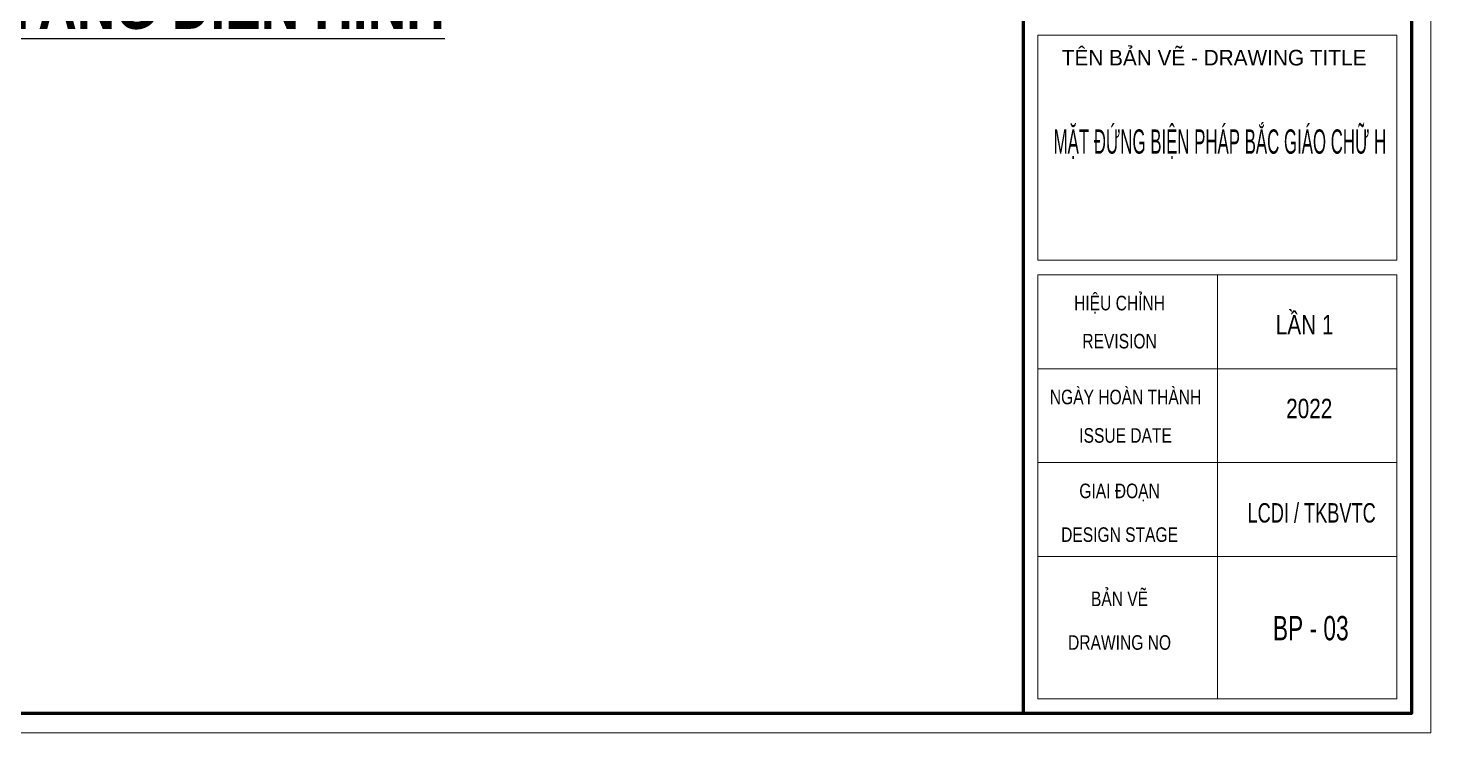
# Model space of a CAD drawing. Header units: millimetres. Extents: x 480521 to 6014615, y -961280 to 187869.
# Drawn here: x 772733 to 781405, y 134409 to 138764 of the extents above; entities that cross this region are included whole.
import ezdxf
from ezdxf.enums import TextEntityAlignment as Align

# ---------------------------------------------------------------- set-up
doc = ezdxf.new("R2010")
doc.units = ezdxf.units.MM
doc.header["$LTSCALE"] = 600
doc.header["$MEASUREMENT"] = 0
doc.layers.get('0').update_dxf_attribs({"lineweight": 0})
doc.layers.get('Defpoints').update_dxf_attribs({"lineweight": 0})
for name, color, linetype, lineweight in [('Khungten_LCDI', 7, 'Continuous', 25), ('LC Net thay', 7, 'Continuous', 25), ('LC Text1', 3, 'Continuous', 20), ('LC Text2', 7, 'Continuous', 25)]:
    doc.layers.add(name, color=color, linetype=linetype, lineweight=lineweight)
doc.styles.add('Khungten', font='VHAVAN.TTF', dxfattribs={"width": 0.9, "height": 5000})
doc.styles.add('LC 1', font='VHAVANB.TTF')
doc.styles.add('LC3', font='VHARIALB.TTF', dxfattribs={"width": 0.8})
doc.styles.add('Title', font='VHBLACK.TTF')

# ---------------------------------------------------------------- blocks, each defined once
blk = doc.blocks.new('lcdi fix')
at = {"layer": 'Defpoints', "lineweight": 0}
blk.add_lwpolyline([(-1200, -14850), (-1200, 14850), (40800, 14850), (40800, -14850)], close=True, dxfattribs=at)
at = {"layer": 'Khungten_LCDI', "color": 5, "lineweight": 60}
blk.add_line((36600, 14650), (36600, -14650), dxfattribs=at)
at = {"layer": 'Khungten_LCDI', "color": 5, "lineweight": 25}
blk.add_line((40600, -14650), (40600, 14650), dxfattribs=at)
at = {"layer": 'Khungten_LCDI', "color": 9, "lineweight": 15}
for p, q in [((38600, -10133), (38600, -14500)), ((40450, -11100), (36750, -11100)), ((40450, -12067), (36750, -12067)), ((40450, -13033), (36750, -13033))]:
    blk.add_line(p, q, dxfattribs=at)
at = {"layer": 'Khungten_LCDI', "color": 5, "lineweight": 60}
blk.add_lwpolyline([(0, -14650), (0, 14650), (40600, 14650), (40600, -14650)], close=True, dxfattribs=at)
at = {"layer": 'Khungten_LCDI', "color": 9, "lineweight": 15}
for points in [[(36750, -9983), (40450, -9983), (40450, -7667), (36750, -7667)], [(36750, -14500), (40450, -14500), (40450, -10133), (36750, -10133)]]:
    blk.add_lwpolyline(points, close=True, dxfattribs=at)
at = {"color": 7, "style": 'Khungten'}
blk.add_text('tªn b¶n vÏ - drawing title', height=160, dxfattribs=at).set_placement((38566, -7977), align=Align.CENTER)
at = {"color": 7}
for s, height, style, width, p in [('hiÖu chØnh', 150, 'Khungten', 0.8, (37592, -10499)), ('revision', 150, 'Khungten', 0.8, (37592, -10891)), ('ngµy hoµn thµnh', 150, 'Khungten', 0.8, (37654, -11466)), ('issue date', 150, 'Khungten', 0.8, (37654, -11862)), ('giai ®o¹n', 150, 'Khungten', 0.8, (37592, -12433)), ('lcdi / tkBVTC', 200, 'Title', 0.7, (39571, -12684)), ('design stage', 150, 'Khungten', 0.8, (37592, -12883)), ('b¶n vÏ', 150, 'Khungten', 0.8, (37592, -13544)), ('drawing nO', 150, 'Khungten', 0.8, (37592, -13994))]:
    blk.add_text(s, height=height, dxfattribs=dict(at, style=style, width=width)).set_placement(p, align=Align.CENTER)
at = {"color": 7, "style": 'Khungten', "width": 0.8}
for tag, p in [('REVISION', (39499, -10746)), ('NGAYHT', (39546, -11609))]:
    blk.add_attdef(tag, text='', height=200, dxfattribs=at).set_placement(p, align=Align.CENTER)
at = {"layer": 'LC Text1', "color": 3, "style": 'LC 1', "width": 1.834006}
for tag, p, p2 in [('TENBANVE1', (36913, -8886), (40339, -8886)), ('TENBANVE2', (36913, -9562), (40339, -9562))]:
    blk.add_attdef(tag, text='', height=250, dxfattribs=at).set_placement(p, p2, align=Align.FIT)
at = {"layer": 'LC Text1', "style": 'Title', "width": 0.7}
blk.add_attdef('SOBANVE', text='', height=250, dxfattribs=at).set_placement((39562, -13896), align=Align.CENTER)
blk = doc.blocks.new('TIEUDE1')
at = {"layer": 'LC Text2', "color": 7, "style": 'LC 1'}
blk.add_attdef('TIªU§Ò', text='', height=5, dxfattribs=at).set_placement((0, 0), align=Align.BOTTOM_CENTER)
blk.add_attdef('TL', text='', height=3, dxfattribs=at).set_placement((0, -2), align=Align.TOP_CENTER)

msp = doc.modelspace()

# ---------------------------------------------------------------- block references
at = {"layer": 'LC Net thay'}
ref = msp.add_blockref('lcdi fix', (756924.637, 143319.193), dxfattribs=dict(at, xscale=0.6000000155618168, yscale=0.6000000155618168, zscale=0.6000000155618168))
ref.add_attrib('NGAYHT', '2022', dxfattribs={"layer": 'LC Text1', "height": 119.9994, "style": 'Khungten', "width": 0.8}).set_placement((780652.282, 136353.571), align=Align.CENTER)
ref.add_attrib('REVISION', 'lÇn 1', dxfattribs={"layer": 'LC Text1', "height": 119.9994, "style": 'Khungten', "width": 0.8}).set_placement((780623.89, 136871.411), align=Align.CENTER)
ref.add_attrib('SOBANVE', 'bp - 03', dxfattribs={"layer": 'LC Text1', "height": 150, "style": 'Title', "width": 0.7}).set_placement((780661.827, 134981.485), align=Align.CENTER)
ref.add_attrib('TENBANVE1', 'mÆt ®øng biÖn ph¸p b¾c gi¸o ch÷ h', dxfattribs={"layer": 'LC Text1', "height": 150, "style": 'Title', "width": 0.448618}).set_placement((779072.233, 137987.737), (781128.125, 137987.737), align=Align.FIT)
at = {"layer": 'LC Text2'}
ref = msp.add_blockref('TIEUDE1', (772214.727, 138670.102), dxfattribs=dict(at, xscale=60.00000000003865, yscale=60.00000000003865, zscale=60.00000000003865))
ref.add_attrib('TIªU§Ò', '%%Uthi c«ng ph¸ dì  1 tÇng ®iÓn h×nh', dxfattribs={"color": 7, "height": 295.46488, "style": 'LC3', "width": 0.8}).set_placement((772214.727, 138670.102), align=Align.BOTTOM_CENTER)

doc.saveas('drawing.dxf')
